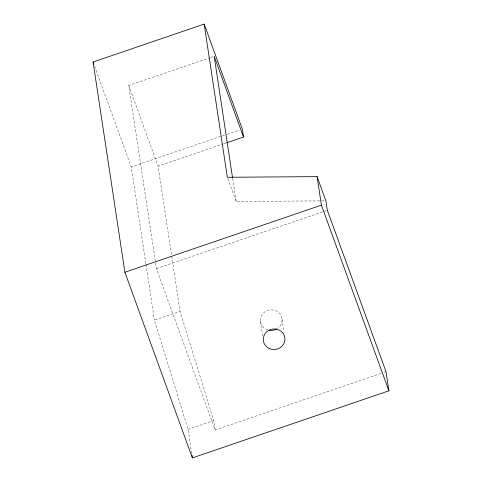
<?xml version="1.0" encoding="UTF-8"?>
<svg xmlns="http://www.w3.org/2000/svg" width="482" height="482" viewBox="0 0 482 482"><rect width="100%" height="100%" fill="white"/><g stroke="black" fill="none" stroke-linecap="round" stroke-linejoin="round"><path stroke-width="0.36" stroke-dasharray="2.41 1.81" d="M381.033 373.405L215.129 430.04L156.433 268.595L128.736 85.471L209.911 57.762M210.622 57.521L213.472 56.545M145.865 263.618L131.249 166.959L221.672 136.087M222.383 135.846L226.661 134.388M227.371 134.141L239.476 130.013M215.129 430.04L213.707 420.623L180.045 311.378L158.09 166.194L222.883 144.076M223.594 143.829L225.727 143.1M156.433 268.595L327.32 210.26M191.728 453.514L188.076 429.378L154.415 320.132L180.045 311.378M188.076 429.378L213.707 420.623M383.883 372.435L386.016 371.706M227.835 178.659L236.138 201.488L324.398 200.855M128.736 85.471L158.09 166.194M94.629 66.245L131.249 166.959M282.042 319.277L284.043 332.508M260.413 321.024L262.744 336.46M232.649 178.412L236.138 201.488M145.98 264.365L154.415 320.132M267.775 329.965A10.851 10.285 -8.6 0 1 261.816 315.174A10.851 10.285 -8.6 0 1 278.343 312.276A10.851 10.285 -8.6 0 1 277.855 328.2"/><path stroke-width="0.72" d="M204.169 24.1L227.335 177.274L317.09 176.629L325.898 200.849L327.32 210.26L386.016 371.706L388.908 390.818L192.39 457.9L124.886 272.24L93.092 62.015L204.169 24.1L242.319 129.037L243.531 137.027L226.444 142.859M124.886 272.24L321.404 205.157L317.09 176.629M321.404 205.157L388.908 390.818M243.531 137.027L214.183 56.304L232.535 177.665M93.092 62.015L93.863 64.13M191.944 454.972L192.39 457.9M276.68 328.965A10.851 10.285 -8.6 0 1 269.149 330.291M269.354 348.582A10.851 10.285 -8.6 0 0 284.928 338.388A10.851 10.285 -8.6 0 0 268.058 330.809A10.851 10.285 -8.6 0 0 269.354 348.582"/></g></svg>
